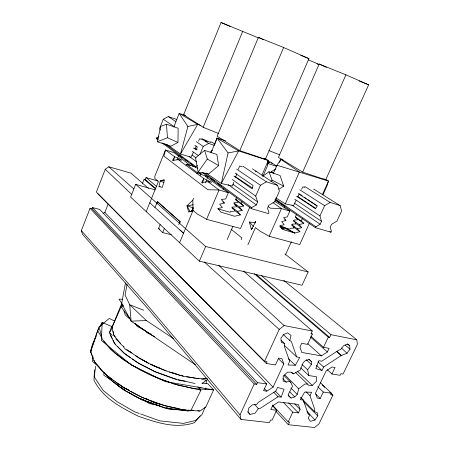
<?xml version="1.0" encoding="UTF-8"?>
<svg xmlns="http://www.w3.org/2000/svg" width="450" height="450" viewBox="0 0 450 450"><rect width="100%" height="100%" fill="white"/><g stroke="black" fill="none" stroke-linecap="round" stroke-linejoin="round"><path stroke-width="0.67" d="M308.824 375.576L307.648 369.81L311.377 364.494L311.417 361.558L309.285 359.471L305.415 360.546L303.3 362.514L300.111 370.17L293.406 373.888L290.976 372.15L287.392 372.161L283.207 376.386L283.224 381.094L286.312 382.118L288.776 381.24L290.801 382.337L292.534 386.291L288.591 393.834L288.709 396.09L291.105 398.07L294.733 396.906L297.253 394.402L298.693 388.783L304.813 384.058L307.485 384.036L308.886 385.431L312.311 385.374L316.418 381.324L316.446 376.684L308.824 375.576L300.69 367.813M177.941 142.442L178.155 128.267L166.5 124.239L160.672 126.371L157.314 141.784L170.871 146.239L177.941 142.442L167.439 137.728L157.314 141.784M94.461 369.765L93.994 380.211C102.887 398.188 121.388 407.79 138.578 416.329C156.358 422.494 175.888 429.21 194.535 422.634L200.211 415.817M252.579 228.099L251.421 229.483L249.328 222.007L255.285 222.789L255.352 221.468M205.757 389.329L205.858 387.934M206.162 383.749L206.415 380.261L207.624 379.688M92.919 356.574L92.543 361.474L99.416 367.335M307.749 412.779L309.707 414.782L308.25 418.286L310.376 421.312L314.966 420.03L317.796 415.918L317.492 413.004L314.556 411.514L314.809 409.613L310.005 395.662L306.006 391.714M95.709 366.255L94.207 376.774L103.236 390.544L117.236 401.805L134.73 411.863L139.264 413.488M282.099 228.431L282.302 227.087L280.631 225.939M127.074 284.124L125.111 295.093L129.724 304.774L131.096 321.137L195.384 364.764M125.483 282.954L121.663 303.502L131.096 321.137L146.385 320.563L173.745 338.749M210.988 152.899L216.996 138.082L228.06 152.955L221.327 183.487L232.408 186.126L233.797 182.239M281.177 340.318L284.76 343.682L284.248 346.022L289.665 361.412L288 364.984L295.301 365.271L299.745 357.435L296.668 356.912L284.406 345.369M160.121 187.071L158.991 186.351L160.222 180.99L163.997 179.752M296.668 356.912L291.364 341.499L289.8 340.56L291.037 335.368L287.601 332.831L283.776 334.451L280.896 338.175L281.289 342.264L284.76 343.682M173.846 127.013L179.128 113.361L187.881 126.501L180.512 154.007L191.042 157.275L193.343 152.314M104.901 373.444L101.706 370.738L93.594 360.304L90.585 351.118L92.61 343.839L96.188 336.386M202.371 183.234L203.861 178.594L178.256 159.66L172.384 160.47L174.724 156.825L177.958 157.944L181.856 160.211L178.256 159.66M93.263 358.335L90.669 352.08L97.667 330.536L98.634 328.804M90.669 352.08L91.114 350.814M173.379 160.678L174.724 156.825L165.476 149.974L154.789 176.355L154.879 178.571L158.417 181.519L146.205 211.573M90.585 351.118L99.056 326.964L109.26 318.409L114.671 321.148M214.667 144.641L216.996 138.082L225.534 140.777M235.648 177.053L236.812 173.818M238.433 169.279L239.591 166.039L242.184 166.882M281.154 397.147L284.085 389.244L277.543 387.444L275.906 390.966L258.165 402.486L256.635 404.589L252.472 404.826L248.721 408.122L248.074 412.014L249.992 414.388L255.021 413.252L258.322 408.583L260.438 408.234L278.072 396.737L281.154 397.147L275.321 391.072M241.194 239.726L241.875 237.926L231.064 229.179M255.285 222.789L255.78 221.513M272.385 405.647L276.683 410.265L272.076 420.109L270.63 419.946L269.376 422.629L241.014 419.434L149.192 310.072L82.423 234.152L81.349 230.597L90.039 208.277L92.008 208.783L256.714 384.334L257.49 382.652L92.481 207.574L92.008 208.783M148.517 188.409L131.034 173.183L108.765 166.776L105.283 169.262L96.373 192.054L264.555 361.361L267.075 361.766L266.293 363.471L275.445 364.939L278.612 358.076L281.903 358.627L283.821 363.977L273.071 387.135L266.839 391.168L263.537 390.718L266.659 383.963L99.658 209.413L92.481 207.574M103.168 213.373L104.867 212.434L108.163 204.086M155.199 189.866L135.703 184.354L130.624 197.044L199.389 261.146L302.04 285.272L308.154 271.952L284.951 253.991M176.878 119.526L168.283 116.567L163.26 119.239L159.654 128.25L160.38 130.118M158.895 136.671L156.673 137.863L156.341 138.69L158.018 139.928M142.419 183.487L144.135 179.224L145.249 179.544L155.908 188.674M145.249 179.544L146.053 177.547L157.86 181.013M218.762 133.577L203.153 127.26L183.617 114.784L221.057 22.5L258.66 37.997M100.586 326.34L102.167 322.442L111.6 326.436L109.502 332.567L114.328 343.136L115.718 344.582M156.729 203.608L157.517 201.673L180.349 221.85L179.589 223.672M178.521 156.347L179.049 155.053M171.405 234.765L162.675 232.594L158.496 228.645L160.166 224.584M203.153 127.26L242.781 31.174M234.186 211.275L234.692 210.037L232.155 208.294L232.695 207L235.384 206.944M236.059 206.933L236.565 205.689L234.028 203.934L234.574 202.635L237.932 202.579M162.675 232.594L164.362 228.499M192.476 166.241L192.893 165.24L190.682 163.609M199.952 154.339L203.243 146.396L208.654 143.426L214.554 145.395M198.011 168.283L195.424 167.484L195.795 166.584L197.595 165.589M258.373 37.406L217.153 136.198L239.794 150.654L265.365 159.255L308.953 58.624L283.646 47.498L258.373 37.406L263.385 39.707M193.736 198.287L192.797 200.166L193.056 210.471L179.595 242.696M207.18 178.453L208.046 176.389M178.729 224.589L179.977 221.619L157.556 201.797L154.924 207.433M192.797 200.166L187.037 205.791L188.634 212.074L193.056 210.471L197.314 213.975L206.584 219.308L219.043 189.996L208.029 181.71L201.538 182.61L203.861 178.594L211.596 182.295L208.029 181.71M222.975 189.894L223.791 187.971M239.794 150.654L283.646 47.498M204.969 176.107L228.358 192.746L225.703 198.962L221.338 199.44L224.404 203.018L219.617 204.182L222.401 207.501L217.946 208.564L220.798 212.079L234.613 216.276L240.39 214.886L237.324 211.382L231.727 207.146M199.389 261.146L205.644 246.499L135.703 184.354M236.509 197.516L235.693 199.412L236.79 200.183M297.309 219.921L297.816 218.745L295.369 216.973L296.443 214.577M233.803 202.86L239.4 207.017L243.771 205.999L241.284 203.513L242.078 201.673M227.216 239.507L232.909 226.328M200.492 175.371L200.903 174.426L208.226 176.698M261.928 175.219L268.296 160.554L265.376 158.732M249.84 207.017L240.519 228.493L206.584 219.308M205.324 406.868L201.994 414.562L195.502 420.486L183.403 423.388L159.981 420.907L140.558 413.949M262.918 176.293L267.401 165.977L268.296 160.554L238.624 150.93L216.996 138.082M251.257 208.609L251.691 207.619L256.303 204.941L257.636 201.881L255.713 196.093L260.432 185.243L266.383 181.828L277.577 185.383L279.382 191.166L274.686 201.825L268.852 205.222L267.525 208.249L268.959 212.648L268.526 213.621L251.257 208.609L202.618 172.778L203.934 173.188M270.81 172.868L271.356 171.613L275.901 169.02M124.026 346.854L121.309 344.655L113.873 335.256L111.994 327.488L122.203 304.386M319.179 64.041L278.421 157.421L302.659 172.102L325.688 179.837L368.651 84.819L345.938 74.835L319.179 64.041L324.18 66.352M280.356 160.864L281.199 158.946M247.899 244.721L255.409 227.599L259.948 231.081L269.179 236.261L299.756 244.541L309.313 223.425M275.85 197.865L285.317 203.867L299.419 171.951L280.873 159.356L277.014 165.268L273.268 173.464M191.807 211.011L193.196 207.872L187.037 205.791L190.052 211.601M269.179 236.261L281.475 208.597L273.032 202.691M284.091 208.17L284.901 206.353L280.969 203.653M302.659 172.102L345.938 74.835M274.506 201.161L289.851 211.072L287.235 216.928L283.624 217.581L285.969 220.466L281.7 221.625L284.113 224.696L279.821 225.849L282.319 229.359L294.812 233.038L299.908 231.671L297.242 228.718L291.572 224.64M285.401 254.987L291.364 241.74M293.456 220.539L299.149 224.578L303.84 223.419L301.269 221.034L302.31 218.717M322.419 194.496L328.494 181.08L325.491 179.291M322.976 194.805L326.964 186.013L328.494 181.08L277.014 165.268M315.489 227.722L315.911 226.789L320.192 224.224L321.508 221.338L319.961 215.933L324.619 205.706L330.131 202.433L340.166 205.611L341.612 211.011L336.983 221.068L331.566 224.325L330.255 227.183L331.402 231.294L330.981 232.217L315.489 227.722L274.95 199.834M241.014 419.434L240.024 414.928L254.188 383.979L90.039 208.277M264.555 361.361L279.214 329.423L284.113 325.575L312.261 331.003L310.939 333.827L312.368 334.103L307.547 344.391L301.725 343.327L299.976 347.074L301.793 352.446L321.362 355.877L327.358 351.996L329.091 348.345L323.494 347.316L310.849 336.161M195.075 148.596L196.228 146.115M198.529 141.154L199.682 138.673L201.572 139.41M329.85 392.197L332.904 395.094L318.983 423.883L314.561 427.5L288.326 424.704L289.575 422.072L288.174 421.914L292.764 412.211L283.562 402.576M323.494 347.316L328.292 337.179L254.306 273.724M328.292 337.179L329.676 337.449L330.986 334.682L261.501 275.642M292.764 412.211L298.412 412.897L300.088 409.371L298.327 404.466L278.64 401.934L272.503 405.945L270.821 409.556L276.683 410.265M310.005 395.662L311.631 392.248L304.65 392.124L300.313 399.696L303.283 400.095L308.183 414.017L309.707 414.782M349.673 345.668L347.468 344.188L343.817 345.516L340.498 349.695L338.715 350.179L321.756 361.187L318.803 360.686L315.799 368.612L321.992 370.496L323.64 367.031L341.257 355.478L347.051 353.222L350.016 349.099L349.673 345.668L347.524 343.862M205.104 389.34L205.701 388.091M283.753 280.389L356.827 339.834L357.356 344.413L343.058 374.068L340.858 373.714L340.093 375.3L331.942 373.995L335.064 367.493L332.072 366.992L326.171 370.851L315.54 393.114L317.211 398.048L320.214 398.458L323.286 392.046L317.711 386.696M320.237 382.579L331.459 393.21L330.699 394.779L332.904 395.094M279.338 162.467L280.873 159.356L283.472 160.239M197.769 386.589L200.947 390.156L190.862 410.552L188.117 410.096M296.027 200.571L293.563 205.566L285.317 203.867M297.877 196.83L299.419 193.708M301.573 189.343L302.805 186.846L304.779 187.487M205.532 182.436L206.758 179.966M191.289 211.539L193.196 207.872M196.909 173.61L197.381 172.727L186.553 164.34L186.013 165.336M251.421 229.483L255.482 222.053M176.963 159.761L177.958 157.944M99.917 326.492L102.167 322.442L101.391 340.447L131.321 364.928L151.633 375.587L173.396 383.794L194.051 388.614L213.593 389.863L205.898 406.986L199.834 411.036L184.573 410.085L163.946 405.534L150.171 400.382M112.297 327.848L109.502 332.567L112.354 335.424M111.994 327.488L112.669 326.368M198.146 172.102L207.315 159.03L204.593 150.362L195.542 157.843L198.146 172.102L208.783 173.886L218.627 165.611L216.911 154.491L204.593 150.362M112.877 325.912L112.056 327.054L121.629 303.699L122.698 307.012M270.816 181.817L272.081 180.146L268.965 171.737L262.834 176.153M192.094 211.388L193.056 210.471M281.233 227.931L282.302 227.087L294.812 233.038L283.269 226.969M201.982 383.574L206.415 380.261L201.606 379.35M279.006 189.191L283.669 186.126L280.052 175.461L268.965 171.737M267.368 164.317L268.493 163.682L276.733 166.433M212.434 150.39L210.606 151.397L211.764 152.184M199.153 388.311L201.004 387.326M190.727 410.192L188.061 411.069L179.1 409.343M193.118 410.158L190.502 410.856L168.424 409.005L142.352 400.033L123.891 389.964L109.659 379.108L107.139 375.744M297.242 228.718L301.759 227.683L299.149 224.578M187.881 126.501L197.719 124.324L200.97 125.488M237.324 211.382L242.207 210.381L239.4 207.017M190.277 410.164L187.583 410.698L168.57 408.572L166.618 407.947M228.06 152.955L238.624 150.93L221.327 183.487L206.004 172.952M187.037 205.791L193.269 204.773M206.387 378.231L200.194 378.703L196.723 378.219M296.702 219.943L294.255 220.016L293.698 221.231L295.965 222.868L295.464 224.038L292.404 224.139L291.848 225.354L294.12 226.974L293.614 228.144L290.329 228.263L289.901 229.157L279.816 226.316M233.584 211.292L230.569 211.359L230.153 212.304L217.828 208.834M198.973 378.411L196.183 378.416L186.699 376.689M203.164 378.394L207.349 378.377M122.445 299.278L118.974 299.115L122.068 303.75M169.706 408.257L164.807 408.009L155.183 404.432M186.097 409.866L170.409 408.96L166.494 407.858M192.234 410.22L193.601 410.299M185.107 381.161L179.612 380.543L154.058 371.289L137.312 362.526L131.597 358.464M202.292 383.102L207.787 383.721L213.593 389.863L165.122 381.549L131.321 364.928L114.795 353.093L103.776 341.454M186.553 164.34L194.541 166.534M195.339 378.022L184.236 376.47L181.569 375.683M254.188 383.979L256.714 384.334M257.49 382.652L266.659 383.963M323.286 392.046L331.459 393.21M179.201 408.628C153.534 404.449 128.745 393.047 108.624 376.605M161.899 404.454L155.694 403.374L145.755 398.447M197.769 410.676L199.834 411.036M183.313 376.076L180.602 375.581L169.436 371.97M182.385 375.705L179.64 375.182L172.524 372.651M157.039 405.084L149.456 403.622L142.363 399.218M330.986 334.682L356.827 339.834M200.947 390.156L178.374 385.239L159.058 378.731L140.203 369.99L123.547 359.843L110.565 349.239L102.246 339.131L99.056 326.964M176.822 379.327L174.122 378.703L156.201 372.229L139.202 363.656L132.401 359.004M178.172 379.637L195.047 383.529M205.644 246.499L308.154 271.952M158.496 228.645L159.857 228.994M267.773 161.837L269.618 162.321L269.511 161.843M267.733 162.017L269.691 162.562M271.001 162.922L272.306 163.288M159.969 406.029L152.792 404.016L140.839 398.841M228.358 192.746L219.043 189.996L207.849 189.737L163.935 156.139L165.476 149.974L174.144 152.702L190.243 165.493M289.851 211.072L281.475 208.597L270.405 208.192L268.116 206.572M177.564 374.49C160.363 369.72 143.668 362.109 129.465 351.253M152.944 403.549L145.131 401.034L140.873 398.784M166.151 370.912L150.452 364.101M255.156 171.101L256.455 171.523M158.991 186.351L162.264 187.425L164.503 180.023L160.222 180.99L164.019 182.503M185.766 115.599L179.128 113.361L197.719 124.324L180.512 154.007L167.051 144.574M279.709 154.834L268.965 150.621M183.617 114.784L184.944 115.245M160.228 368.269L154.406 366.193L150.789 364.281M151.971 403.239L140.422 398.953L125.55 390.926L121.618 388.074M148.202 399.651L142.296 397.44L130.703 391.275M143.769 310.224L129.724 304.774L146.385 320.563M205.346 140.889L207.231 141.626M300.757 55.333L308.953 58.624M316.986 63.906L318.887 64.676M359.179 80.983L368.651 84.819M308.301 59.794L319.151 64.474M138.954 398.025L135.18 396.388L128.588 392.394M324.804 66.645L326.447 67.365M221.057 22.5L230.029 26.426M148.584 363.251L141.401 359.117M197.381 172.727L200.903 174.426M128.993 390.122L122.164 386.73L115.414 381.746M146.284 332.319L154.716 336.634M272.081 180.146L283.669 186.126M145.834 330.936L137.16 326.363L135.613 324.039M147.172 362.374L139.331 358.234L135.321 355.449M125.055 390.409L121.067 387.681M129.482 390.628L122.164 386.73L118.986 384.024M280.676 227.188L284.226 229.157L282.302 227.087M194.749 148.247L197.162 149.608M151.228 334.327L143.516 329.906L134.916 323.246M207.315 159.03L218.627 165.611M323.882 178.763L325.688 179.837M124.391 389.852L119.593 386.949L115.476 383.417M130.179 352.192L125.46 349.273L123.227 346.573M111.623 380.132L103.939 375.356L103.837 372.611M269.685 161.668L276.812 166.112M313.627 189.062L340.166 205.611M263.582 158.141L265.365 159.255M267.317 162.945L268.493 163.682M304.729 186.463L330.131 202.433M271.356 171.613L273.724 173.132M299.762 189.799L324.619 205.706M296.544 196.234L315.517 208.699L317.205 205.999L298.114 193.556M194.94 145.384L197.257 146.897L196.414 149.957L193.506 148.011M252.428 187.987L234.973 176.428M211.764 142.071L214.599 143.938M252.416 168.823L277.577 185.383M202.449 138.887L209.582 142.059L211.185 142.301L210.808 141.733M294.784 199.249L319.961 215.933M168.283 116.567L175.888 121.629M201.634 138.757L208.654 143.426M242.989 166.269L266.383 181.828M315.714 208.395L297.478 196.341M294.322 203.119L321.508 221.338M291.932 205.104L320.192 224.224M329.822 231.429L330.981 232.217M300.471 194.552L302.197 195.727M304.498 197.291L306.225 198.461M307.952 199.637L317.154 205.892M163.26 119.239L174.274 126.714M196.29 141.671L203.243 146.396M236.678 169.11L260.432 185.243M131.271 358.228L125.038 353.964L115.177 344.261L112.978 340.2M275.338 198.956L315.911 226.789M276.48 200.565L279.287 202.494M235.198 173.154L253.08 185.513L252.129 188.837L233.904 176.057M296.381 218.261L303.84 223.419M295.521 217.046L301.269 221.034M126.726 349.487L131.884 353.064M192.313 151.318L198.619 155.768M232.234 179.511L255.713 196.093M284.833 219.662L285.969 220.466M295.453 223.211L301.759 227.683M130.455 357.649L123.598 352.777L117.574 346.511M293.068 226.789L299.908 231.671M192.099 155.036L196.054 157.866M232.746 184.089L257.636 201.881M189.292 156.527L196.611 161.82M228.111 184.573L256.303 204.941M118.811 386.032L113.192 381.954L108.056 376.644M156.673 137.863L158.349 139.095M164.498 143.612L195.795 166.584M204.694 173.121L251.691 207.619M180.157 155.863L182.374 157.494M185.141 159.531L187.909 161.572M210.859 178.459L214.796 181.35M217.609 183.42L221.541 186.317M161.927 142.802L195.424 167.484M112.044 379.254L105.862 374.687L95.079 362.717L94.039 360.214M113.169 380.087L114.294 380.919M235.682 199.356L241.284 203.513M235.89 200.115L243.771 205.999M234.911 204.93L242.207 210.381M234.287 210.24L240.39 214.886M222.75 201.741L224.404 203.018M110.779 379.339L108.073 377.139L106.549 374.901M345.15 345.054L350.016 349.099M146.053 177.547L156.741 186.632M256.118 274.472L329.676 337.449M111.353 379.884L107.747 376.796L106.2 374.636M144.135 179.224L155.312 188.809M336.482 351.349L341.257 355.478L336.549 351.27M243.371 271.012L312.261 331.003M311.31 333.18L312.368 334.103M310.506 337.095L327.358 351.996M108.765 166.776L133.886 188.994M129.352 318.623L125.252 314.978L123.975 310.995M307.789 343.665L321.362 355.877M204.204 261.917L279.214 329.423M149.771 202.781L183.544 233.274L180.006 229.944M327.285 369.737L331.942 373.995M341.364 348.002L347.051 353.222M317.947 361.817L323.64 367.031M218.644 265.286L284.113 325.575M283.089 334.367L289.8 340.56M316.316 365.254L321.992 370.496M308.835 359.173L311.417 361.558M306.242 359.702L311.377 364.494M302.017 364.528L307.648 369.81M297.512 371.407L312.311 385.374M322.217 384.958L324.765 387.371M105.283 169.262L131.76 194.462M288.208 358.47L295.301 365.271M120.471 343.457L115.684 338.766M295.391 372.296L307.485 384.036M315.692 394.048L320.214 398.458M278.291 358.582L283.821 363.977M291.909 372.409L293.406 373.888M303.384 401.659L317.796 415.918M283.854 375.396L290.801 382.337M282.836 378.652L286.312 382.118M290.801 387.934L297.253 394.402M284.833 374.856L298.693 388.783M300.808 397.603L303.283 400.095M300.701 397.569L314.556 411.514M97.864 193.804L266.293 363.471M289.817 391.905L294.733 396.906M288.163 395.061L291.105 398.07M294.699 403.836L300.088 409.371M288.658 402.778L298.412 412.897M104.321 372.78L106.656 375.193M104.867 212.434L273.071 387.135M273.713 392.175L278.072 396.737M264.426 388.614L266.839 391.168M249.328 222.007L253.738 226.71M272.396 404.978L288.174 421.914M275.906 411.317L288.326 424.704M306.894 411.255L314.966 420.03M254.554 404.404L258.322 408.583M81.349 230.597L146.503 304.071L240.024 414.928M247.686 411.739L249.992 414.388M115.189 336.836L113.85 335.216L112.956 331.132M121.061 306.799L130.753 319.793M122.844 304.914L123.615 306.073M97.667 330.536L101.064 336.606M110.469 335.554L112.039 338.456M166.5 124.239L167.439 137.728M201.111 173.604L200.475 173.751L199.395 172.963L201.111 173.604"/></g></svg>
